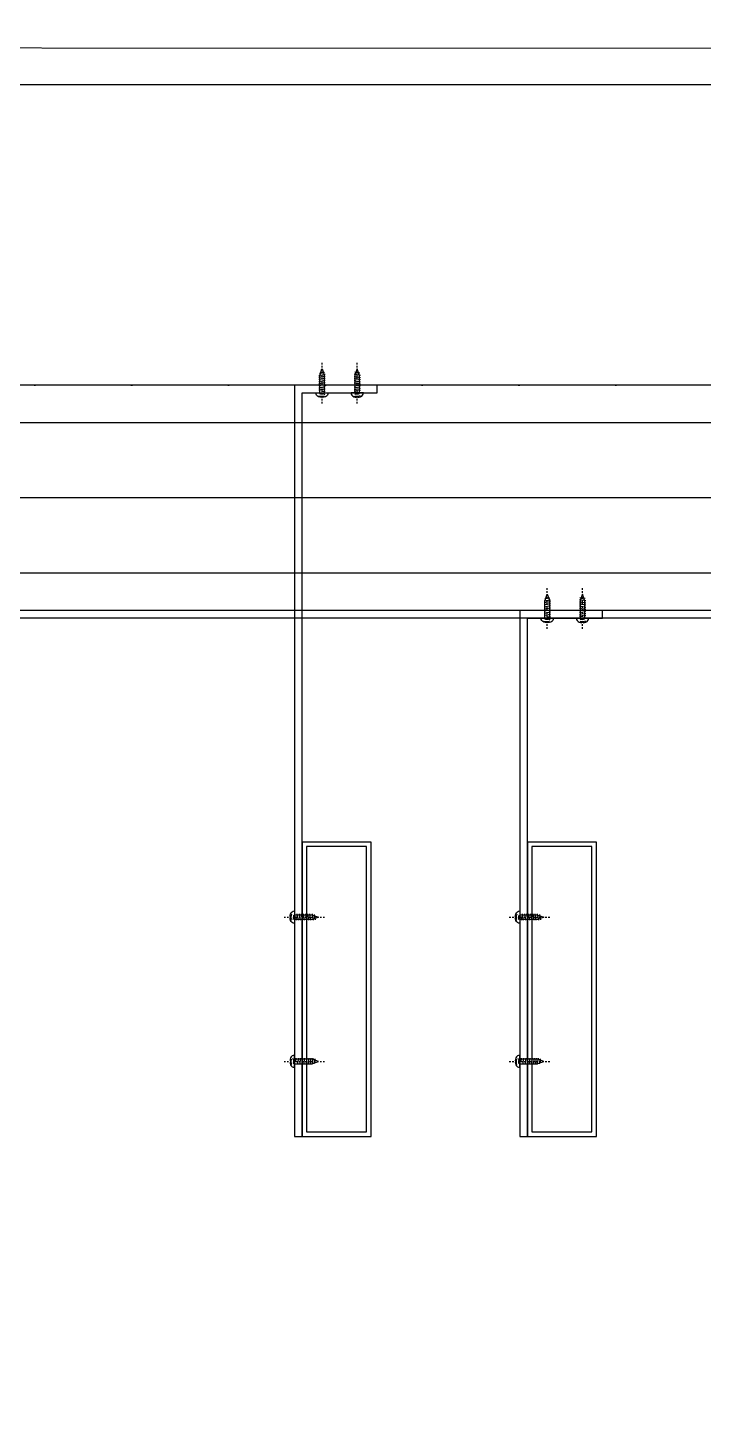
# Model space of a CAD drawing. Header units: inches. Extents: x 21 to 32698, y 13 to 3712.
# Drawn here: x 6268.3 to 6313.3, y 913.6 to 1005.9 of the extents above; entities that cross this region are included whole.
import ezdxf

# ---------------------------------------------------------------- set-up
doc = ezdxf.new("R2010")
doc.units = ezdxf.units.IN
doc.header["$MEASUREMENT"] = 0
for name, pattern in [('DASHDOT', [1, 0.5, -0.25, 0, -0.25]), ('DASHED2', [0.375, 0.25, -0.125]), ('DOT', [6.35, 0, -6.35])]:
    doc.linetypes.add(name, pattern=pattern)
for name, color, linetype, lineweight in [('Z_MİM_-KM-BEAM-RAY', 8, 'DOT', 25), ('Z_MİM_-KM-IRON-09', 8, 'Continuous', 25), ('Z_MİM_-KM-IZO-THERMAL', 8, 'Continuous', 25), ('Z_MİM_-KM-IZO-THERMAL-ROCKWOOL', 8, 'BATTING', 25), ('Z_MİM_-KM-PAINT', 8, 'Continuous', 25), ('Z_MİM_-KM-PATTERN-00', 8, 'Continuous', 25), ('Z_MİM_-KM-PAVEMENT', 8, 'Continuous', 25), ('Z_MİM_-KM-STRS', 8, 'Continuous', 25), ('Z_MİM_-KM-WALL-PL', 8, 'Continuous', 25), ('Z_MİM_-KM-WALL-PLASTER', 8, 'Continuous', 25), ('Z_MİM_00', 8, 'Continuous', 25), ('Z_MİM_2-0', 8, 'Continuous', 25), ('Z_MİM_3-1', 8, 'DASHED2', 25), ('Z_MİM_AX', 8, 'DASHDOT', 25), ('Z_MİM_OL', 8, 'Continuous', 25)]:
    doc.layers.add(name, color=color, linetype=linetype, lineweight=lineweight)
doc.linetypes.add('BATTING', pattern='A,0.00254,-2.54,[134,ltypeshp.shx,S=2.54,R=0,X=-2.54,Y=0],-5.08,[134,ltypeshp.shx,S=2.54,R=180,X=2.54,Y=0],-2.54', length=10.16254)

# ---------------------------------------------------------------- blocks, each defined once
blk = doc.blocks.new('TRETUVAR')
at = {"layer": 'Z_MİM_-KM-PATTERN-00'}
h = blk.add_hatch(dxfattribs=at)
h.set_pattern_fill('AR-B816', color=256, scale=0.3, angle=90)
h.set_pattern_definition([(90, (21322.77, 490.03), (-60.96, 4e-15), []), (180, (21322.77, 490.03), (-60.96, -60.96), [60.96, -60.96])])
h.paths.add_polyline_path([(22632.772, 2700.032), (19252.772, 2700.032), (19252.772, 2750.032), (19097.772, 2750.032), (19097.772, 2610.032), (22542.772, 2610.032), (22542.772, 2080.13), (22697.772, 2080.13), (22697.772, 1460.13), (22542.772, 1460.13), (22542.772, 980.032), (21222.771, 980.032), (21222.771, 590.032), (20152.772, 590.032), (20152.772, 980.032), (19012.772, 980.032), (19012.775, 1635.031), (18722.771, 1635.031), (18722.772, 2610.032), (18807.772, 2610.032), (18807.772, 2750.032), (18632.772, 2750.032), (18632.771, 1545.031), (18922.774, 1545.031), (18922.771, 890.032), (19882.772, 890.032), (19882.772, 665.017), (20022.751, 665.033), (20022.77, 490.032), (21322.771, 490.032), (21322.771, 890.032), (22632.772, 890.032), (22632.772, 1220.13), (22797.772, 1220.13), (22797.772, 2180.13), (22632.772, 2180.13)])
h.paths.add_polyline_path([(19082.772, 2750.032), (18822.772, 2750.032), (18822.772, 2610.032), (19082.772, 2610.032)], flags=16)
at = {"layer": 'Z_MİM_-KM-PAVEMENT'}
blk.add_lwpolyline([(22542.772, 1460.13), (22542.772, 980.032), (21222.771, 980.032), (21222.771, 590.032), (20152.772, 590.032), (20152.772, 980.032), (19012.772, 980.032), (19012.775, 1635.031), (18722.771, 1635.031), (18722.772, 2610.032), (22542.772, 2610.032), (22542.772, 2080.13), (22697.772, 2080.13), (22697.772, 1460.13)], close=True, dxfattribs=at)
blk = doc.blocks.new('VD')
at = {"layer": 'Z_MİM_2-0', "extrusion": (0.164399, -0.986394, 0)}
for points, elevation in [([(-0.17, 0), (4.08, 0)], -11.73), ([(3.85, 0), (-0.4, 0)], -10.35), ([(3.62, 0), (-0.63, 0)], -8.97), ([(3.39, 0), (-0.86, 0)], -7.59), ([(3.16, 0), (-1.09, 0)], -6.21), ([(2.93, 0), (-1.32, 0)], -4.83), ([(2.7, 0), (-1.55, 0)], -3.44), ([(2.47, 0), (-1.79, 0)], -2.06)]:
    blk.add_lwpolyline(points, dxfattribs=dict(at, elevation=elevation))
at = {"layer": 'Z_MİM_2-0'}
blk.add_lwpolyline([(-1.73, 13), (1.72, 13.58)], dxfattribs=at)
at = {"layer": 'Z_MİM_2-0', "extrusion": (0.950035, -0.312144, 0), "elevation": -4.98}
blk.add_lwpolyline([(10.18, 0), (15.15, 0)], dxfattribs=at)
at = {"layer": 'Z_MİM_2-0', "extrusion": (1, 0, 0)}
for points, elevation in [([(0.14, 0), (11.22, 0)], -1.55), ([(11.92, 0), (0.14, 0)], 1.55), ([(-2.72, 0), (-3.09, 0)], -0.45), ([(-3.09, 0), (-2.72, 0)], 0.45)]:
    blk.add_lwpolyline(points, dxfattribs=dict(at, elevation=elevation))
at = {"layer": 'Z_MİM_2-0', "extrusion": (0.932972, 0.359948, 0), "elevation": 5.74}
blk.add_lwpolyline([(14.87, 0), (10.57, 0)], dxfattribs=at)
at = {"layer": 'Z_MİM_2-0', "extrusion": (0.065533, -0.99785, 0), "elevation": -0.9}
blk.add_lwpolyline([(-0.26, 0), (2.16, 0)], dxfattribs=at)
at = {"layer": 'Z_MİM_2-0', "extrusion": (0, 1, 0)}
for points, elevation in [([(4.1, 0), (-4.1, 0)], -0.06), ([(-0.45, 0), (0.45, 0)], -2.72)]:
    blk.add_lwpolyline(points, dxfattribs=dict(at, elevation=elevation))
at = {"layer": 'Z_MİM_2-0'}
for centre, start, end in [((-1.75, 0.14), 270, 0), ((1.75, 0.14), 180, 270)]:
    blk.add_arc(centre, 0.2, start, end, dxfattribs=at)
at = {"layer": 'Z_MİM_2-0', "extrusion": (0, 0, -1)}
for centre, radius, start, end in [((1.28, -0.06), 2.82, 290.35102, 0), ((0, 3.39), 6.5, 273.97611, 290.35102), ((0, 3.39), 6.5, 249.64898, 266.02389), ((-1.28, -0.06), 2.82, 180, 249.64898)]:
    blk.add_arc(centre, radius, start, end, dxfattribs=at)
at = {"layer": 'Z_MİM_3-1', "extrusion": (0.469472, -0.882948, 0)}
blk.add_lwpolyline([(-1.3, 0), (0, 0)], dxfattribs=at)
at = {"layer": 'Z_MİM_3-1', "extrusion": (-0.469472, -0.882948, 0), "elevation": 0}
blk.add_lwpolyline([(0, 0), (1.3, 0)], dxfattribs=at)
at = {"layer": 'Z_MİM_3-1'}
for points in [[(-2.2, -2.72), (-1.15, -0.61)], [(-0.64, -3.08), (-0.52, -0.61)], [(-0.47, -3.09), (-0.35, -0.61)], [(0.47, -3.09), (0.35, -0.61)], [(0.64, -3.08), (0.52, -0.61)], [(1.14, -0.61), (2.2, -2.72)]]:
    blk.add_lwpolyline(points, dxfattribs=at)
at = {"layer": 'Z_MİM_3-1', "extrusion": (0.998869, -0.047542, 0), "elevation": -1.06}
blk.add_lwpolyline([(-3.05, 0), (-0.66, 0)], dxfattribs=at)
at = {"layer": 'Z_MİM_3-1', "extrusion": (0, 1, 0), "elevation": -0.61}
blk.add_lwpolyline([(1.14, 0), (-1.15, 0)], dxfattribs=at)
at = {"layer": 'Z_MİM_3-1', "extrusion": (0.998869, 0.047542, 0), "elevation": 1.06}
blk.add_lwpolyline([(-3.05, 0), (-0.66, 0)], dxfattribs=at)
at = {"layer": 'Z_MİM_AX', "extrusion": (1, 0, 0), "elevation": 0}
blk.add_lwpolyline([(-7.11, 0), (19.94, 0)], dxfattribs=at)
blk = doc.blocks.new('*U80')
at = {"layer": 'Z_MİM_-KM-IRON-09'}
blk.add_lwpolyline([(0.4, 20), (0.4, 54.5), (5.4, 54.5), (5.4, 55), (-0.1, 55), (-0.1, 20), (0.4, 20)], dxfattribs=at)
for points in [[(5, 39.6), (0.4, 39.6), (0.4, 20), (5, 20)], [(4.7, 39.3), (0.7, 39.3), (0.7, 20.3), (4.7, 20.3)]]:
    blk.add_lwpolyline(points, close=True, dxfattribs=at)
at = {"layer": 'Z_MİM_OL', "yscale": 0.1, "zscale": 0.1}
for p, xscale in [((1.726, 54.506), 0.1), ((4.074, 54.506), -0.1)]:
    blk.add_blockref('VD', p, dxfattribs=dict(at, xscale=xscale))
at = {"layer": 'Z_MİM_OL', "yscale": 0.1, "zscale": 0.1, "rotation": 270}
for p, xscale in [((-0.094, 34.6), 0.1), ((-0.094, 25), -0.1)]:
    blk.add_blockref('VD', p, dxfattribs=dict(at, xscale=xscale))
blk = doc.blocks.new('A$C70963ABB')
at = {"layer": 'Z_MİM_-KM-IRON-09'}
blk.add_lwpolyline([(0.4, 20), (0.4, 69.5), (5.4, 69.5), (5.4, 70), (-0.1, 70), (-0.1, 20), (0.4, 20)], dxfattribs=at)
for points in [[(5, 39.6), (0.4, 39.6), (0.4, 20), (5, 20)], [(4.7, 39.3), (0.7, 39.3), (0.7, 20.3), (4.7, 20.3)]]:
    blk.add_lwpolyline(points, close=True, dxfattribs=at)
at = {"layer": 'Z_MİM_OL', "yscale": 0.1, "zscale": 0.1}
for p, xscale in [((1.726, 69.506), 0.1), ((4.074, 69.506), -0.1)]:
    blk.add_blockref('VD', p, dxfattribs=dict(at, xscale=xscale))
at = {"layer": 'Z_MİM_OL', "yscale": 0.1, "zscale": 0.1, "rotation": 270}
for p, xscale in [((-0.094, 34.6), 0.1), ((-0.094, 25), -0.1)]:
    blk.add_blockref('VD', p, dxfattribs=dict(at, xscale=xscale))
blk = doc.blocks.new('-KM_Kiriş İzi_ZK')
at = {"layer": 'Z_MİM_-KM-BEAM-RAY'}
blk.add_line((2749.999, 0), (3475.001, 0), dxfattribs=at)

msp = doc.modelspace()

# ---------------------------------------------------------------- linework, layer by layer
at = {"layer": 'Z_MİM_-KM-IZO-THERMAL'}
msp.add_lwpolyline([(4654.257, 1293.058), (4654.257, 969.583), (3319.258, 969.583), (3319.258, 1624.583), (3029.258, 1624.583), (3029.258, 2594.584), (6844.258, 2594.584), (6844.258, 969.583), (5329.257, 969.583), (5329.257, 1293.058)], dxfattribs=at)
at = {"layer": 'Z_MİM_-KM-IZO-THERMAL-ROCKWOOL', "ltscale": 0.45}
msp.add_lwpolyline([(4649.257, 1293.058), (4649.257, 974.583), (3324.258, 974.583), (3324.258, 1629.583), (3034.258, 1629.583), (3034.258, 2589.584), (6839.258, 2589.584), (6839.258, 974.583), (5334.257, 974.583), (5334.257, 1293.058)], dxfattribs=at)
at = {"layer": 'Z_MİM_-KM-PAINT'}
msp.add_lwpolyline([(4657.257, 1293.058), (4657.257, 966.583), (3316.258, 966.583), (3316.258, 1621.583), (3026.258, 1621.583), (3026.258, 2597.584), (6847.258, 2597.584), (6847.258, 966.583), (5326.257, 966.583), (5326.257, 1293.058)], dxfattribs=at)
at = {"layer": 'Z_MİM_-KM-WALL-PL'}
for points in [[(4641.757, 982.083), (3331.758, 982.083), (3331.758, 1637.083), (3041.758, 1637.083), (3041.758, 2582.084), (6831.758, 2582.084), (6831.758, 982.083), (5341.758, 982.083)], [(6806.758, 1002.083), (6081.756, 1002.083)]]:
    msp.add_lwpolyline(points, dxfattribs=at)
at = {"layer": 'Z_MİM_-KM-WALL-PLASTER'}
for points in [[(4656.757, 1293.058), (4656.757, 967.083), (3316.758, 967.083), (3316.758, 1622.083), (3026.758, 1622.083), (3026.758, 2597.084), (6846.758, 2597.084), (6846.758, 967.083), (5326.757, 967.083), (5326.757, 1293.058)], [(4644.257, 1293.058), (4644.257, 979.583), (3329.258, 979.583), (3329.258, 1634.583), (3039.258, 1634.583), (3039.258, 2584.584), (6834.258, 2584.584), (6834.258, 979.583), (5339.257, 979.583), (5339.257, 1293.058)]]:
    msp.add_lwpolyline(points, dxfattribs=at)
msp.add_lwpolyline([(6149.256, 1639.581), (6149.257, 1289.58), (6084.257, 1289.58), (6084.256, 1004.583), (6454.252, 1004.5), (6454.316, 1289.581), (6274.257, 1289.621), (6274.257, 1309.58), (6339.257, 1309.58), (6339.257, 1454.583), (6274.257, 1454.583), (6274.257, 1639.583)], close=True, dxfattribs=at)

# ---------------------------------------------------------------- block references
at = {"layer": 'Z_MİM_-KM-BEAM-RAY'}
msp.add_blockref('-KM_Kiriş İzi_ZK', (3331.714, 982.083), dxfattribs=at)
at = {"layer": 'Z_MİM_-KM-STRS'}
msp.add_blockref('TRETUVAR', (-15696.014, -12.949), dxfattribs=at)
at = {"layer": 'Z_MİM_00'}
for name, p in [('A$C70963ABB', (6286.214, 912.083)), ('*U80', (6301.22, 912.083))]:
    msp.add_blockref(name, p, dxfattribs=at)

doc.saveas('drawing.dxf')
